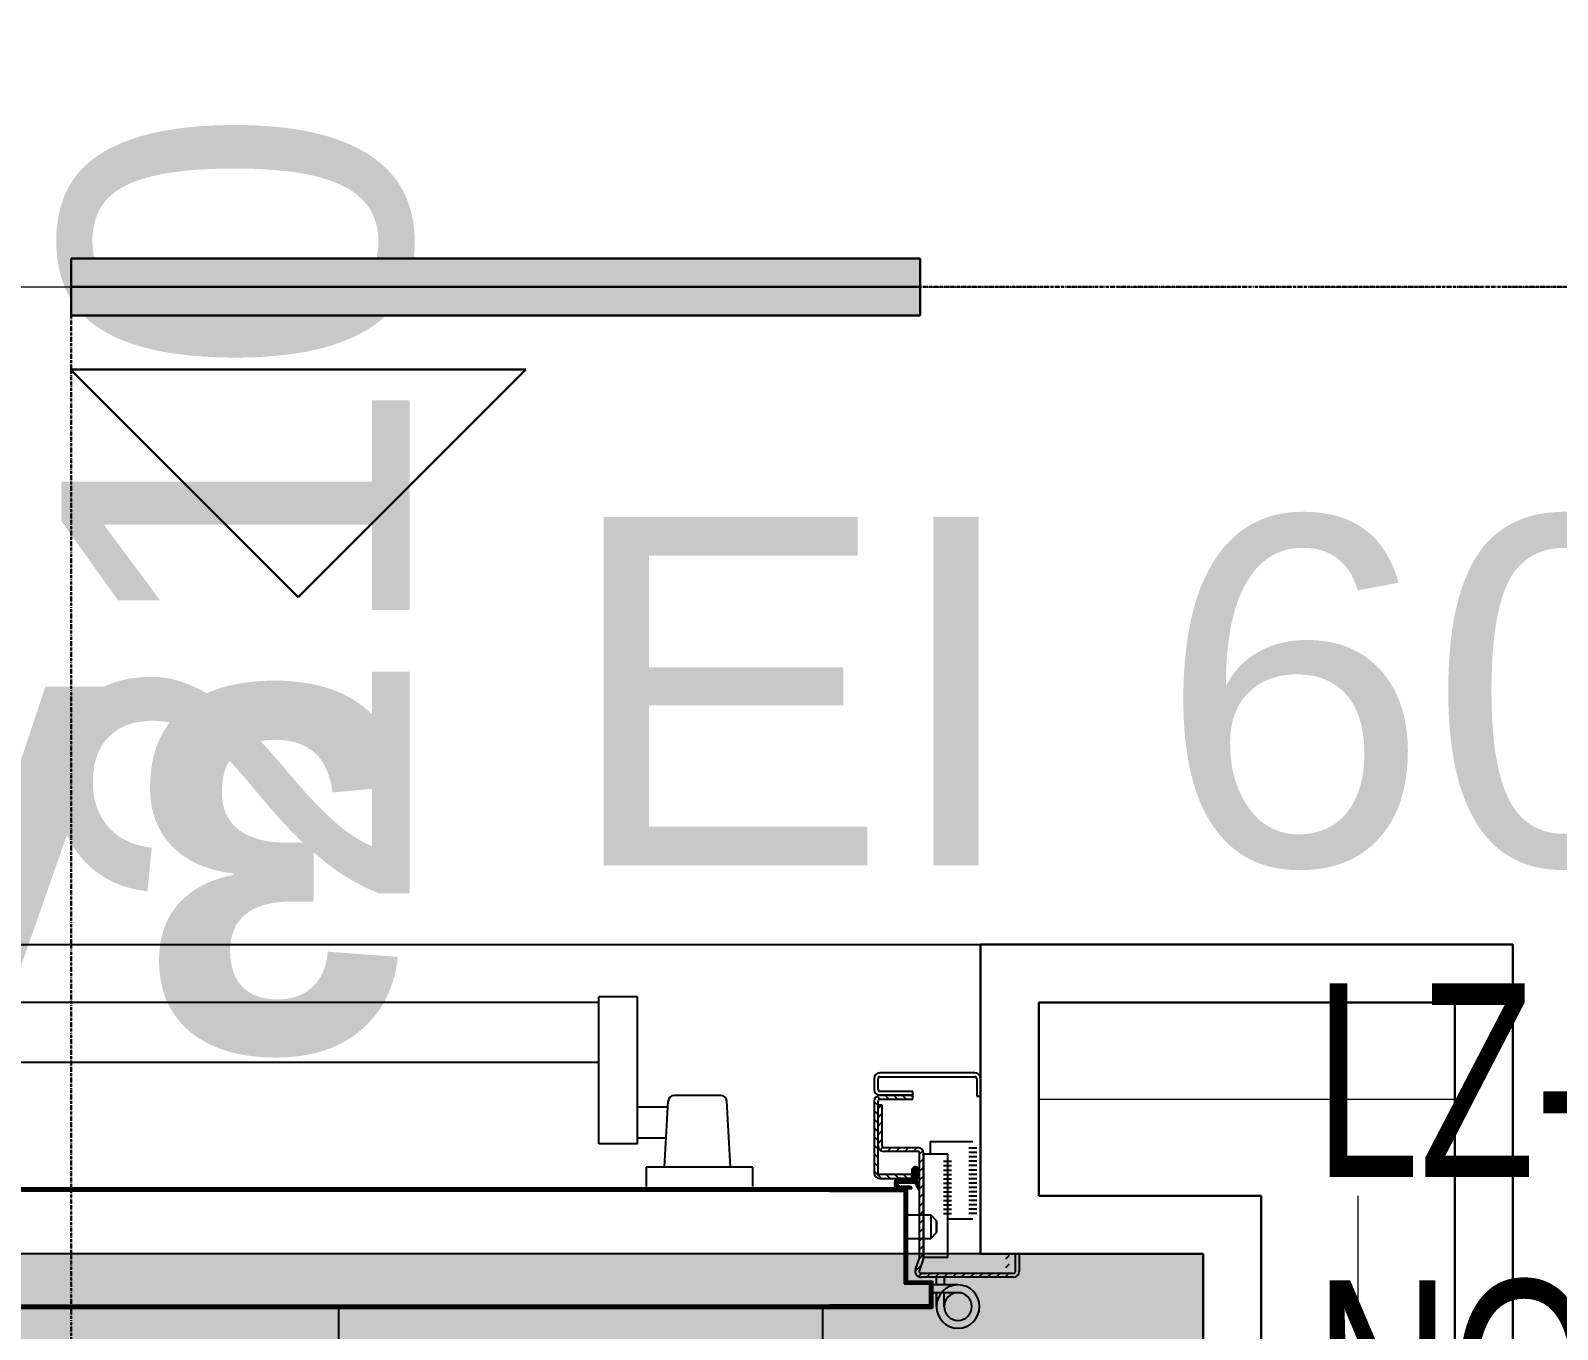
# Model space of a CAD drawing. Header units: millimetres. Extents: x 47631 to 558803, y 29659 to 315570.
# Drawn here: x 489151 to 489940, y 303411 to 304082 of the extents above; entities that cross this region are included whole.
import ezdxf
from ezdxf.enums import TextEntityAlignment as Align

# ---------------------------------------------------------------- set-up
doc = ezdxf.new("R2010")
doc.units = ezdxf.units.MM
doc.linetypes.add('GP kota 13.83_20.63_22.63_PBS_arhitektura$0$DASHDOT', pattern=[1, 0.5, -0.25, 0, -0.25])
doc.linetypes.add('GP kota 13.83_20.63_22.63_PBS_strojarstvo_rashladni_sustav$0$CENTER', pattern=[2, 1.25, -0.25, 0.25, -0.25])
doc.styles.add('GP kota 13.83_20.63_22.63_PBS_arhitektura$0$Arial', font='arial.ttf')
doc.styles.add('GP kota 13.83_20.63_22.63_PBS_arhitektura$0$KOTE', font='arial.ttf')
doc.styles.add('GP kota 13.83_20.63_22.63_PBS_arhitektura$0$PRESJEK', font='arialbd.ttf', dxfattribs={"width": 0.7, "height": 75})
doc.styles.add('GP kota 13.83_20.63_22.63_PBS_strojarstvo_rashladni_sustav$0$SIMPLEXCE', font='arial.ttf', dxfattribs={"width": 0.9, "height": 100})
doc.linetypes.add('GP kota 13.83_20.63_22.63_PBS_arhitektura$0$BATTING', pattern='A,0.00254,-2.54,[134,ltypeshp.shx,S=2.54,R=0,X=-2.54,Y=0],-5.08,[134,ltypeshp.shx,S=2.54,R=180,X=2.54,Y=0],-2.54', length=10.16254)

msp = doc.modelspace()

# ---------------------------------------------------------------- hatches: boundary and pattern name
at = {"linetype": 'Continuous', "lineweight": 5, "true_color": 0x666666, "transparency": 33554562}
h = msp.add_hatch(color=251, dxfattribs=at)
h.dxf.hatch_style = 1
h.paths.add_polyline_path([(476809.62, 305499.54), (476806.72, 304349.61), (477806.77, 304349.75), (477806.77, 303514.34), (478606.77, 303514.34), (478606.77, 302399.54), (488606.77, 302399.54), (488606.77, 301699.51), (489756.77, 301699.53), (489756.77, 303449.73), (488356.77, 303449.73), (488106.77, 303199.73), (479606.77, 303199.73), (479606.77, 305499.54)])
at = {"linetype": 'Continuous', "lineweight": 30}
for points in [[(489171.86, 303964.23), (489171.86, 303949.53), (489610.51, 303949.53), (489610.51, 303964.23)], [(489610.51, 303934.83), (489610.51, 303949.53), (489171.86, 303949.53), (489171.86, 303934.83)]]:
    msp.add_hatch(color=5, dxfattribs=at).paths.add_polyline_path(points)

# ---------------------------------------------------------------- linework, layer by layer
at = {"color": 5, "linetype": 'Continuous', "lineweight": 30}
for p, q in [((489171.86, 303934.83), (489171.86, 303964.23)), ((489610.51, 303964.23), (489171.86, 303964.23)), ((489610.51, 303934.83), (489610.51, 303964.23)), ((489610.51, 303949.53), (489171.86, 303949.53)), ((489610.51, 303934.83), (489171.86, 303934.83)), ((489289.11, 303789.15), (489171.49, 303906.77)), ((489406.73, 303906.77), (489171.49, 303906.77)), ((489289.11, 303789.15), (489406.73, 303906.77))]:
    msp.add_line(p, q, dxfattribs=at)
at = {"color": 4, "linetype": 'GP kota 13.83_20.63_22.63_PBS_strojarstvo_rashladni_sustav$0$CENTER', "lineweight": 9, "ltscale": 50}
msp.add_line((487612.67, 303949.53), (510900.87, 303949.53), dxfattribs=at)
at = {"color": 5, "linetype": 'GP kota 13.83_20.63_22.63_PBS_arhitektura$0$DASHDOT', "lineweight": 30}
for p, q in [((489171.86, 302531.8), (489171.86, 303949.53)), ((489171.86, 303949.53), (490309.16, 303949.53))]:
    msp.add_line(p, q, dxfattribs=at)
at = {"color": 1, "linetype": 'Continuous', "lineweight": -3}
for p, q in [((488356.77, 303609.73), (489916.77, 303609.73)), ((489916.77, 303609.73), (489916.77, 301699.73)), ((489756.77, 303449.73), (488356.77, 303449.73)), ((489756.77, 301699.53), (489756.77, 303449.73))]:
    msp.add_line(p, q, dxfattribs=at)
at = {"color": 30, "linetype": 'Continuous', "lineweight": 30}
for p, q in [((489641.77, 303449.73), (489641.77, 303609.73)), ((489641.77, 303609.73), (489916.77, 303609.73)), ((489641.77, 303609.73), (489641.77, 303449.73)), ((489916.77, 303609.73), (489916.77, 301699.73)), ((489671.77, 303479.73), (489671.77, 303579.73)), ((489671.77, 303579.73), (489886.77, 303579.73)), ((489671.77, 303479.73), (489671.77, 303579.73)), ((489671.77, 303579.73), (489886.77, 303579.73)), ((489886.77, 303579.73), (489886.77, 301699.73)), ((489771.77, 303479.73), (489671.77, 303479.73)), ((489786.77, 303479.73), (489671.77, 303479.73)), ((489786.77, 301699.73), (489786.77, 303479.73)), ((489756.77, 303449.73), (489641.77, 303449.73)), ((489756.77, 301699.73), (489756.77, 303449.73))]:
    msp.add_line(p, q, dxfattribs=at)
at = {"color": 22, "linetype": 'Continuous', "lineweight": -3}
for p, q in [((489444.44, 303579.62), (488789.68, 303579.62)), ((489444.44, 303506.62), (489444.44, 303582.62)), ((489464.44, 303582.62), (489444.44, 303582.62)), ((489464.44, 303506.62), (489464.44, 303582.62)), ((489444.44, 303548.62), (488789.68, 303548.62)), ((489586.76, 303540.33), (489586.76, 303534.73)), ((489588.76, 303534.73), (489588.76, 303540.33)), ((489638.77, 303543.33), (489589.76, 303543.33)), ((489589.76, 303541.33), (489638.77, 303541.33)), ((489639.77, 303540.33), (489639.77, 303531.33)), ((489641.77, 303531.33), (489641.77, 303540.33)), ((489641.77, 303540.33), (489641.77, 303449.73)), ((489507.59, 303531.62), (489483.28, 303531.62)), ((489589.9, 303529.73), (489588.29, 303531.35)), ((489589.9, 303529.73), (489588.29, 303531.35)), ((489606.76, 303533.73), (489589.76, 303533.73)), ((489606.76, 303531.73), (489589.76, 303531.73)), ((489606.76, 303531.73), (489589.76, 303531.73)), ((489589.76, 303531.73), (489606.76, 303531.73)), ((489589.76, 303529.73), (489606.76, 303529.73)), ((489589.76, 303529.73), (489606.76, 303529.73)), ((489594.39, 303529.73), (489592.39, 303531.73)), ((489594.39, 303529.73), (489592.39, 303531.73)), ((489598.88, 303529.73), (489596.88, 303531.73)), ((489598.88, 303529.73), (489596.88, 303531.73)), ((489603.37, 303529.73), (489601.37, 303531.73)), ((489603.37, 303529.73), (489601.37, 303531.73)), ((489606.76, 303530.84), (489605.86, 303531.73)), ((489606.76, 303530.84), (489605.86, 303531.73)), ((489606.76, 303531.73), (489606.76, 303533.73)), ((489606.76, 303529.73), (489606.76, 303531.73)), ((489606.76, 303529.73), (489606.76, 303531.73)), ((489639.77, 303531.33), (489641.77, 303531.33)), ((489480.11, 303525.62), (489464.44, 303525.62)), ((489478.44, 303494.62), (489480.28, 303528.78)), ((489512.44, 303494.62), (489510.59, 303528.78)), ((489586.76, 303528.73), (489586.76, 303491.73)), ((489586.76, 303528.73), (489586.76, 303491.73)), ((489588.76, 303526.39), (489586.76, 303528.39)), ((489588.76, 303526.39), (489586.76, 303528.39)), ((489588.76, 303521.9), (489586.76, 303523.9)), ((489588.76, 303521.9), (489586.76, 303523.9)), ((489588.76, 303526.73), (489588.76, 303528.73)), ((489588.76, 303526.73), (489588.76, 303528.73)), ((489588.76, 303524.84), (489590.64, 303526.73)), ((489588.76, 303505.73), (489588.76, 303526.73)), ((489588.76, 303526.73), (489590.76, 303526.73)), ((489588.76, 303505.73), (489588.76, 303526.73)), ((489588.76, 303524.84), (489590.64, 303526.73)), ((489588.76, 303505.73), (489588.76, 303526.73)), ((489588.76, 303526.73), (489590.76, 303526.73)), ((489588.76, 303505.73), (489588.76, 303526.73)), ((489588.76, 303520.35), (489590.76, 303522.35)), ((489588.76, 303520.35), (489590.76, 303522.35)), ((489590.76, 303526.73), (489590.76, 303505.73)), ((489590.76, 303526.73), (489590.76, 303505.73)), ((489588.76, 303517.41), (489586.76, 303519.41)), ((489588.76, 303517.41), (489586.76, 303519.41)), ((489588.76, 303512.92), (489586.76, 303514.92)), ((489588.76, 303512.92), (489586.76, 303514.92)), ((489588.76, 303515.86), (489590.76, 303517.86)), ((489588.76, 303515.86), (489590.76, 303517.86)), ((489588.76, 303511.37), (489590.76, 303513.37)), ((489588.76, 303511.37), (489590.76, 303513.37)), ((489464.44, 303506.62), (489444.44, 303506.62)), ((489479.25, 303509.62), (489464.44, 303509.62)), ((489588.76, 303508.43), (489586.76, 303510.43)), ((489588.76, 303508.43), (489586.76, 303510.43)), ((489588.76, 303503.94), (489586.76, 303505.94)), ((489588.76, 303503.94), (489586.76, 303505.94)), ((489588.76, 303506.88), (489590.76, 303508.88)), ((489588.76, 303506.88), (489590.76, 303508.88)), ((489588.76, 303491.73), (489588.76, 303505.73)), ((489588.76, 303491.73), (489588.76, 303505.73)), ((489615.76, 303507.87), (489637.76, 303507.87)), ((489615.76, 303507.87), (489615.76, 303501.26)), ((489588.76, 303499.45), (489586.76, 303501.45)), ((489588.76, 303499.45), (489586.76, 303501.45)), ((489589.81, 303503.45), (489591.24, 303504.87)), ((489589.81, 303503.45), (489591.24, 303504.87)), ((489591.76, 303504.73), (489609.26, 303504.73)), ((489591.76, 303504.73), (489609.26, 303504.73)), ((489609.26, 303502.73), (489591.76, 303502.73)), ((489609.26, 303502.73), (489591.76, 303502.73)), ((489593.58, 303502.73), (489595.58, 303504.73)), ((489593.58, 303502.73), (489595.58, 303504.73)), ((489598.07, 303502.73), (489600.07, 303504.73)), ((489598.07, 303502.73), (489600.07, 303504.73)), ((489602.56, 303502.73), (489604.56, 303504.73)), ((489602.56, 303502.73), (489604.56, 303504.73)), ((489607.05, 303502.73), (489609.05, 303504.73)), ((489607.05, 303502.73), (489609.05, 303504.73)), ((489610.26, 303501.44), (489611.92, 303503.11)), ((489610.26, 303501.44), (489611.92, 303503.11)), ((489610.26, 303447.9), (489610.26, 303501.73)), ((489610.26, 303447.9), (489610.26, 303501.73)), ((489610.26, 303496.95), (489612.26, 303498.95)), ((489610.26, 303496.95), (489612.26, 303498.95)), ((489612.26, 303501.73), (489612.26, 303447.9)), ((489612.26, 303501.73), (489612.26, 303447.9)), ((489624.76, 303501.26), (489612.26, 303501.26)), ((489612.26, 303447.9), (489612.26, 303501.26)), ((489622.65, 303497.64), (489626.8, 303497.64)), ((489624.76, 303447.9), (489624.76, 303501.26)), ((489639.83, 303504.41), (489635.68, 303504.41)), ((489639.83, 303502.15), (489635.68, 303502.15)), ((489639.83, 303499.9), (489635.68, 303499.9)), ((489639.83, 303497.64), (489635.68, 303497.64)), ((489523.98, 303494.62), (489468.98, 303494.61)), ((489468.98, 303494.61), (489468.99, 303484.61)), ((489523.98, 303484.61), (489523.98, 303494.62)), ((489588.76, 303494.96), (489586.76, 303496.96)), ((489588.76, 303494.96), (489586.76, 303496.96)), ((489590.49, 303488.73), (489586.76, 303492.47)), ((489590.49, 303488.73), (489586.76, 303492.47)), ((489606.26, 303490.73), (489589.76, 303490.73)), ((489606.26, 303490.73), (489589.76, 303490.73)), ((489594.98, 303488.73), (489592.98, 303490.73)), ((489594.98, 303488.73), (489592.98, 303490.73)), ((489599.47, 303488.73), (489597.47, 303490.73)), ((489599.47, 303488.73), (489597.47, 303490.73)), ((489603.96, 303488.73), (489601.96, 303490.73)), ((489603.96, 303488.73), (489601.96, 303490.73)), ((489604.22, 303486.55), (489609.02, 303491.35)), ((489604.22, 303486.55), (489609.02, 303491.35)), ((489604.44, 303486.55), (489609.13, 303491.24)), ((489604.44, 303486.55), (489609.13, 303491.24)), ((489604.66, 303486.55), (489609.25, 303491.13)), ((489604.66, 303486.55), (489609.25, 303491.13)), ((489604.89, 303486.55), (489609.37, 303491.03)), ((489604.89, 303486.55), (489609.37, 303491.03)), ((489605.11, 303486.55), (489609.48, 303490.92)), ((489605.11, 303486.55), (489609.48, 303490.92)), ((489605.34, 303486.55), (489609.6, 303490.81)), ((489605.34, 303486.55), (489609.6, 303490.81)), ((489605.56, 303486.55), (489609.72, 303490.7)), ((489605.56, 303486.55), (489609.72, 303490.7)), ((489605.79, 303486.55), (489609.84, 303490.6)), ((489605.79, 303486.55), (489609.84, 303490.6)), ((489606.01, 303486.55), (489609.95, 303490.49)), ((489606.01, 303486.55), (489609.95, 303490.49)), ((489606.26, 303493.08), (489607.88, 303494.71)), ((489606.26, 303492.85), (489608.11, 303494.71)), ((489606.26, 303492.63), (489608.33, 303494.71)), ((489606.26, 303492.4), (489608.56, 303494.71)), ((489606.26, 303493.08), (489607.88, 303494.71)), ((489606.26, 303492.85), (489608.11, 303494.71)), ((489606.26, 303492.63), (489608.33, 303494.71)), ((489606.26, 303492.4), (489608.56, 303494.71)), ((489606.26, 303493.3), (489607.65, 303494.69)), ((489606.26, 303493.3), (489607.65, 303494.69)), ((489606.26, 303492.18), (489608.76, 303494.68)), ((489606.26, 303492.18), (489608.76, 303494.68)), ((489606.26, 303491.95), (489608.93, 303494.62)), ((489606.26, 303491.95), (489608.93, 303494.62)), ((489606.26, 303491.73), (489609.07, 303494.55)), ((489606.26, 303491.73), (489609.07, 303494.55)), ((489606.26, 303491.51), (489609.2, 303494.45)), ((489606.26, 303491.51), (489609.2, 303494.45)), ((489606.26, 303491.28), (489609.33, 303494.35)), ((489606.26, 303491.28), (489609.33, 303494.35)), ((489606.26, 303491.06), (489609.45, 303494.26)), ((489606.26, 303491.06), (489609.45, 303494.26)), ((489606.26, 303490.83), (489609.58, 303494.16)), ((489606.26, 303490.83), (489609.58, 303494.16)), ((489606.26, 303490.61), (489609.71, 303494.06)), ((489606.26, 303490.61), (489609.71, 303494.06)), ((489606.26, 303490.38), (489609.83, 303493.96)), ((489606.26, 303490.38), (489609.83, 303493.96)), ((489606.26, 303490.16), (489609.96, 303493.86)), ((489606.26, 303490.16), (489609.96, 303493.86)), ((489606.26, 303489.93), (489610.08, 303493.76)), ((489606.26, 303489.93), (489610.08, 303493.76)), ((489606.26, 303493.32), (489606.26, 303488.73)), ((489606.26, 303493.32), (489606.26, 303488.73)), ((489610.26, 303489.31), (489606.26, 303493.31)), ((489610.26, 303489.31), (489606.26, 303493.31)), ((489610.26, 303489.08), (489606.26, 303493.09)), ((489610.26, 303489.08), (489606.26, 303493.09)), ((489610.26, 303488.86), (489606.26, 303492.86)), ((489610.26, 303488.86), (489606.26, 303492.86)), ((489610.26, 303488.63), (489606.26, 303492.64)), ((489610.26, 303488.63), (489606.26, 303492.64)), ((489610.05, 303488.62), (489606.26, 303492.41)), ((489610.05, 303488.62), (489606.26, 303492.41)), ((489606.26, 303489.71), (489608.76, 303492.21)), ((489606.26, 303489.71), (489608.76, 303492.21)), ((489609.07, 303489.37), (489606.26, 303492.19)), ((489609.07, 303489.37), (489606.26, 303492.19)), ((489606.26, 303489.48), (489608.76, 303491.98)), ((489606.26, 303489.48), (489608.76, 303491.98)), ((489608.89, 303489.32), (489606.26, 303491.96)), ((489608.89, 303489.32), (489606.26, 303491.96)), ((489606.26, 303489.26), (489608.76, 303491.76)), ((489606.26, 303489.26), (489608.76, 303491.76)), ((489608.79, 303489.21), (489606.26, 303491.74)), ((489608.79, 303489.21), (489606.26, 303491.74)), ((489606.26, 303489.04), (489608.81, 303491.59)), ((489606.26, 303489.04), (489608.81, 303491.59)), ((489608.76, 303489.02), (489606.26, 303491.52)), ((489608.76, 303489.02), (489606.26, 303491.52)), ((489606.26, 303488.81), (489608.9, 303491.46)), ((489606.26, 303488.81), (489608.9, 303491.46)), ((489608.76, 303488.79), (489606.26, 303491.29)), ((489608.76, 303488.79), (489606.26, 303491.29)), ((489608.8, 303488.52), (489606.26, 303491.07)), ((489608.8, 303488.52), (489606.26, 303491.07)), ((489608.88, 303488.22), (489606.26, 303490.84)), ((489608.88, 303488.22), (489606.26, 303490.84)), ((489606.26, 303488.73), (489606.26, 303490.73)), ((489606.26, 303488.73), (489606.26, 303490.73)), ((489608.95, 303487.92), (489606.26, 303490.62)), ((489608.95, 303487.92), (489606.26, 303490.62)), ((489609.02, 303487.63), (489606.26, 303490.39)), ((489609.02, 303487.63), (489606.26, 303490.39)), ((489609.09, 303487.33), (489606.26, 303490.17)), ((489609.09, 303487.33), (489606.26, 303490.17)), ((489609.17, 303487.03), (489606.26, 303489.94)), ((489609.17, 303487.03), (489606.26, 303489.94)), ((489609.24, 303486.74), (489606.26, 303489.72)), ((489609.24, 303486.74), (489606.26, 303489.72)), ((489610.26, 303489.53), (489606.27, 303493.52)), ((489610.26, 303489.53), (489606.27, 303493.52)), ((489606.28, 303493.55), (489607.3, 303494.57)), ((489606.28, 303493.55), (489607.3, 303494.57)), ((489610.26, 303489.76), (489606.32, 303493.69)), ((489610.26, 303489.76), (489606.32, 303493.69)), ((489610.26, 303489.98), (489606.4, 303493.84)), ((489610.26, 303489.98), (489606.4, 303493.84)), ((489608.77, 303491.7), (489606.49, 303493.97)), ((489608.77, 303491.7), (489606.49, 303493.97)), ((489608.76, 303491.93), (489606.61, 303494.08)), ((489608.76, 303491.93), (489606.61, 303494.08)), ((489607.23, 303494.53), (489606.68, 303494.14)), ((489607.23, 303494.53), (489606.68, 303494.14)), ((489608.76, 303492.16), (489606.73, 303494.18)), ((489608.76, 303492.16), (489606.73, 303494.18)), ((489608.77, 303492.37), (489606.87, 303494.27)), ((489608.77, 303492.37), (489606.87, 303494.27)), ((489608.85, 303492.51), (489607, 303494.36)), ((489608.85, 303492.51), (489607, 303494.36)), ((489609.01, 303492.58), (489607.13, 303494.46)), ((489609.01, 303492.58), (489607.13, 303494.46)), ((489609.34, 303492.47), (489607.26, 303494.55)), ((489609.34, 303492.47), (489607.26, 303494.55)), ((489609.83, 303492.21), (489607.41, 303494.63)), ((489609.83, 303492.21), (489607.41, 303494.63)), ((489610.26, 303492), (489607.58, 303494.68)), ((489610.26, 303492), (489607.58, 303494.68)), ((489610.26, 303492.23), (489607.78, 303494.71)), ((489610.26, 303492.23), (489607.78, 303494.71)), ((489608.53, 303494.71), (489607.8, 303494.71)), ((489608.53, 303494.71), (489607.8, 303494.71)), ((489610.26, 303492.45), (489608, 303494.71)), ((489610.26, 303492.45), (489608, 303494.71)), ((489610.26, 303492.68), (489608.23, 303494.71)), ((489610.26, 303492.68), (489608.23, 303494.71)), ((489610.26, 303492.9), (489608.45, 303494.71)), ((489610.26, 303492.9), (489608.45, 303494.71)), ((489610.26, 303493.13), (489608.69, 303494.69)), ((489610.26, 303493.13), (489608.69, 303494.69)), ((489608.76, 303491.81), (489608.76, 303492.28)), ((489608.76, 303491.81), (489608.76, 303492.28)), ((489610.26, 303490.21), (489608.92, 303491.44)), ((489610.26, 303490.21), (489608.92, 303491.44)), ((489610.26, 303493.35), (489609.04, 303494.57)), ((489610.26, 303493.35), (489609.04, 303494.57)), ((489609.06, 303489.37), (489610.07, 303490.38)), ((489609.06, 303489.37), (489610.07, 303490.38)), ((489609.12, 303492.58), (489610.19, 303493.64)), ((489609.12, 303492.58), (489610.19, 303493.64)), ((489610.06, 303493.78), (489609.14, 303494.5)), ((489610.06, 303493.78), (489609.14, 303494.5)), ((489609.2, 303492.55), (489610.26, 303491.98)), ((489609.2, 303492.55), (489610.26, 303491.98)), ((489609.23, 303489.32), (489610.19, 303490.27)), ((489609.23, 303489.32), (489610.19, 303490.27)), ((489609.28, 303492.51), (489610.25, 303493.48)), ((489609.28, 303492.51), (489610.25, 303493.48)), ((489609.35, 303489.21), (489610.26, 303490.12)), ((489609.35, 303489.21), (489610.26, 303490.12)), ((489609.42, 303492.43), (489610.26, 303493.26)), ((489609.42, 303492.43), (489610.26, 303493.26)), ((489609.47, 303489.11), (489610.26, 303489.9)), ((489609.47, 303489.11), (489610.26, 303489.9)), ((489609.57, 303492.35), (489610.26, 303493.04)), ((489609.57, 303492.35), (489610.26, 303493.04)), ((489609.59, 303489.01), (489610.26, 303489.67)), ((489609.59, 303489.01), (489610.26, 303489.67)), ((489609.71, 303492.27), (489610.26, 303492.81)), ((489609.71, 303492.27), (489610.26, 303492.81)), ((489609.86, 303492.19), (489610.26, 303492.59)), ((489609.86, 303492.19), (489610.26, 303492.59)), ((489610.18, 303493.65), (489610.01, 303493.83)), ((489610.18, 303493.65), (489610.01, 303493.83)), ((489610.01, 303492.11), (489610.26, 303492.37)), ((489610.01, 303492.11), (489610.26, 303492.37)), ((489610.15, 303492.03), (489610.26, 303492.14)), ((489610.15, 303492.03), (489610.26, 303492.14)), ((489610.26, 303490.21), (489610.23, 303490.23)), ((489610.26, 303490.21), (489610.23, 303490.23)), ((489610.26, 303492.46), (489612.26, 303494.46)), ((489610.26, 303492.46), (489612.26, 303494.46)), ((489610.26, 303491.98), (489610.26, 303493.39)), ((489610.26, 303491.98), (489610.26, 303493.39)), ((489610.26, 303488.44), (489610.26, 303490.21)), ((489610.26, 303488.44), (489610.26, 303490.21)), ((489610.26, 303487.97), (489612.26, 303489.97)), ((489610.26, 303487.97), (489612.26, 303489.97)), ((489622.65, 303495.39), (489626.8, 303495.39)), ((489622.65, 303493.13), (489626.8, 303493.13)), ((489622.65, 303490.88), (489626.8, 303490.88)), ((489639.83, 303495.39), (489635.68, 303495.39)), ((489639.83, 303493.13), (489635.68, 303493.13)), ((489639.83, 303490.88), (489635.68, 303490.88)), ((489603.28, 303483.23), (488670.25, 303483.23)), ((489602.78, 303482.73), (488670.75, 303482.73)), ((489602.28, 303482.23), (488671.25, 303482.23)), ((489603.78, 303483.73), (488674.96, 303483.73)), ((489563.75, 303483.73), (489603.78, 303483.73)), ((489563.75, 303483.73), (489603.78, 303483.73)), ((489563.75, 303483.23), (489603.28, 303483.23)), ((489563.75, 303483.23), (489603.28, 303483.23)), ((489563.75, 303482.73), (489602.78, 303482.73)), ((489563.75, 303482.73), (489602.78, 303482.73)), ((489563.75, 303482.23), (489602.28, 303482.23)), ((489563.75, 303482.23), (489602.28, 303482.23)), ((489589.76, 303488.73), (489606.26, 303488.73)), ((489589.76, 303488.73), (489606.26, 303488.73)), ((489597.26, 303486.55), (489599.42, 303488.71)), ((489597.26, 303486.32), (489599.65, 303488.71)), ((489597.26, 303486.1), (489599.87, 303488.71)), ((489597.26, 303485.87), (489600.1, 303488.71)), ((489597.26, 303485.65), (489600.32, 303488.71)), ((489597.26, 303486.55), (489599.42, 303488.71)), ((489597.26, 303486.32), (489599.65, 303488.71)), ((489597.26, 303486.1), (489599.87, 303488.71)), ((489597.26, 303485.87), (489600.1, 303488.71)), ((489597.26, 303485.65), (489600.32, 303488.71)), ((489600.3, 303483.55), (489597.26, 303486.59)), ((489600.3, 303483.55), (489597.26, 303486.59)), ((489597.26, 303486.51), (489597.26, 303485.75)), ((489597.26, 303486.51), (489597.26, 303485.75)), ((489600.08, 303483.55), (489597.26, 303486.37)), ((489600.08, 303483.55), (489597.26, 303486.37)), ((489599.85, 303483.55), (489597.26, 303486.15)), ((489599.85, 303483.55), (489597.26, 303486.15)), ((489599.63, 303483.55), (489597.26, 303485.92)), ((489599.63, 303483.55), (489597.26, 303485.92)), ((489599.41, 303483.55), (489597.26, 303485.7)), ((489599.41, 303483.55), (489597.26, 303485.7)), ((489597.27, 303486.79), (489599.18, 303488.69)), ((489597.27, 303486.79), (489599.18, 303488.69)), ((489600.53, 303483.55), (489597.27, 303486.8)), ((489600.53, 303483.55), (489597.27, 303486.8)), ((489599.16, 303483.57), (489597.27, 303485.45)), ((489599.16, 303483.57), (489597.27, 303485.45)), ((489597.28, 303485.44), (489600.55, 303488.71)), ((489597.28, 303485.44), (489600.55, 303488.71)), ((489597.31, 303485.26), (489600.77, 303488.72)), ((489597.31, 303485.26), (489600.77, 303488.72)), ((489600.75, 303483.55), (489597.31, 303486.99)), ((489600.75, 303483.55), (489597.31, 303486.99)), ((489597.33, 303487.07), (489598.9, 303488.64)), ((489597.33, 303487.07), (489598.9, 303488.64)), ((489598.88, 303483.62), (489597.33, 303485.17)), ((489598.88, 303483.62), (489597.33, 303485.17)), ((489597.36, 303485.08), (489601, 303488.72)), ((489597.36, 303485.08), (489601, 303488.72)), ((489598.86, 303485.66), (489597.36, 303487.17)), ((489598.86, 303485.66), (489597.36, 303487.17)), ((489598.76, 303485.99), (489597.41, 303487.33)), ((489598.76, 303485.99), (489597.41, 303487.33)), ((489597.42, 303484.91), (489601.22, 303488.72)), ((489597.42, 303484.91), (489601.22, 303488.72)), ((489597.45, 303487.41), (489598.55, 303488.52)), ((489597.45, 303487.41), (489598.55, 303488.52)), ((489598.53, 303483.75), (489597.46, 303484.82)), ((489598.53, 303483.75), (489597.46, 303484.82)), ((489598.84, 303486.13), (489597.48, 303487.49)), ((489598.84, 303486.13), (489597.48, 303487.49)), ((489597.49, 303484.76), (489598.81, 303486.08)), ((489597.49, 303484.76), (489598.81, 303486.08)), ((489598.95, 303486.25), (489597.56, 303487.63)), ((489598.95, 303486.25), (489597.56, 303487.63)), ((489597.57, 303484.62), (489598.79, 303485.83)), ((489597.57, 303484.62), (489598.79, 303485.83)), ((489599.07, 303486.36), (489597.65, 303487.77)), ((489599.07, 303486.36), (489597.65, 303487.77)), ((489597.66, 303484.48), (489598.85, 303485.68)), ((489597.66, 303484.48), (489598.85, 303485.68)), ((489599.21, 303486.44), (489597.75, 303487.9)), ((489599.21, 303486.44), (489597.75, 303487.9)), ((489597.75, 303484.35), (489598.93, 303485.53)), ((489597.75, 303484.35), (489598.93, 303485.53)), ((489599.37, 303486.5), (489597.85, 303488.02)), ((489599.37, 303486.5), (489597.85, 303488.02)), ((489597.86, 303484.23), (489599.02, 303485.39)), ((489597.86, 303484.23), (489599.02, 303485.39)), ((489599.55, 303486.54), (489597.97, 303488.13)), ((489599.55, 303486.54), (489597.97, 303488.13)), ((489597.97, 303484.12), (489599.12, 303485.27)), ((489597.97, 303484.12), (489599.12, 303485.27)), ((489599.77, 303486.55), (489598.09, 303488.23)), ((489599.77, 303486.55), (489598.09, 303488.23)), ((489598.09, 303484.02), (489599.23, 303485.15)), ((489598.09, 303484.02), (489599.23, 303485.15)), ((489600, 303486.55), (489598.22, 303488.33)), ((489600, 303486.55), (489598.22, 303488.33)), ((489598.22, 303483.92), (489599.34, 303485.04)), ((489598.22, 303483.92), (489599.34, 303485.04)), ((489600.22, 303486.55), (489598.35, 303488.42)), ((489600.22, 303486.55), (489598.35, 303488.42)), ((489598.36, 303483.84), (489599.46, 303484.94)), ((489598.36, 303483.84), (489599.46, 303484.94)), ((489600.45, 303486.55), (489598.5, 303488.49)), ((489600.45, 303486.55), (489598.5, 303488.49)), ((489598.51, 303483.76), (489599.6, 303484.85)), ((489598.51, 303483.76), (489599.6, 303484.85)), ((489600.67, 303486.55), (489598.66, 303488.56)), ((489600.67, 303486.55), (489598.66, 303488.56)), ((489598.67, 303483.69), (489599.74, 303484.77)), ((489598.67, 303483.69), (489599.74, 303484.77)), ((489600.9, 303486.55), (489598.82, 303488.62)), ((489600.9, 303486.55), (489598.82, 303488.62)), ((489598.84, 303483.64), (489599.9, 303484.7)), ((489598.84, 303483.64), (489599.9, 303484.7)), ((489601.12, 303486.55), (489599, 303488.66)), ((489601.12, 303486.55), (489599, 303488.66)), ((489599.01, 303483.59), (489600.06, 303484.64)), ((489599.01, 303483.59), (489600.06, 303484.64)), ((489599.12, 303486.39), (489601.45, 303488.72)), ((489599.12, 303486.39), (489601.45, 303488.72)), ((489601.34, 303486.55), (489599.2, 303488.7)), ((489601.34, 303486.55), (489599.2, 303488.7)), ((489599.21, 303483.56), (489600.24, 303484.59)), ((489599.21, 303483.56), (489600.24, 303484.59)), ((489601.57, 303486.55), (489599.41, 303488.71)), ((489601.57, 303486.55), (489599.41, 303488.71)), ((489599.42, 303483.55), (489600.43, 303484.56)), ((489599.42, 303483.55), (489600.43, 303484.56)), ((489606.26, 303488.73), (489599.45, 303488.71)), ((489606.26, 303488.73), (489599.45, 303488.71)), ((489599.46, 303483.55), (489606.26, 303483.55)), ((489599.46, 303483.55), (489606.26, 303483.55)), ((489599.49, 303486.53), (489601.67, 303488.72)), ((489599.49, 303486.53), (489601.67, 303488.72)), ((489601.79, 303486.55), (489599.63, 303488.71)), ((489601.79, 303486.55), (489599.63, 303488.71)), ((489599.64, 303483.55), (489600.64, 303484.55)), ((489599.64, 303483.55), (489600.64, 303484.55)), ((489599.66, 303486.55), (489607.86, 303486.55)), ((489599.66, 303486.55), (489607.86, 303486.55)), ((489599.73, 303486.55), (489601.9, 303488.72)), ((489599.73, 303486.55), (489601.9, 303488.72)), ((489600.98, 303483.55), (489599.77, 303484.75)), ((489600.98, 303483.55), (489599.77, 303484.75)), ((489602.02, 303486.55), (489599.85, 303488.71)), ((489602.02, 303486.55), (489599.85, 303488.71)), ((489599.87, 303483.55), (489600.87, 303484.55)), ((489599.87, 303483.55), (489600.87, 303484.55)), ((489599.95, 303486.55), (489602.12, 303488.72)), ((489599.95, 303486.55), (489602.12, 303488.72)), ((489602.24, 303486.55), (489600.08, 303488.71)), ((489602.24, 303486.55), (489600.08, 303488.71)), ((489600.09, 303483.55), (489601.09, 303484.55)), ((489600.09, 303483.55), (489601.09, 303484.55)), ((489601.2, 303483.55), (489600.13, 303484.62)), ((489601.2, 303483.55), (489600.13, 303484.62)), ((489600.17, 303486.55), (489602.35, 303488.72)), ((489600.17, 303486.55), (489602.35, 303488.72)), ((489602.47, 303486.55), (489600.3, 303488.71)), ((489602.47, 303486.55), (489600.3, 303488.71)), ((489600.32, 303483.55), (489601.32, 303484.55)), ((489600.32, 303483.55), (489601.32, 303484.55)), ((489600.4, 303486.55), (489602.57, 303488.72)), ((489600.4, 303486.55), (489602.57, 303488.72)), ((489601.43, 303483.55), (489600.41, 303484.56)), ((489601.43, 303483.55), (489600.41, 303484.56)), ((489602.69, 303486.55), (489600.52, 303488.71)), ((489602.69, 303486.55), (489600.52, 303488.71)), ((489600.54, 303483.55), (489601.54, 303484.55)), ((489600.54, 303483.55), (489601.54, 303484.55)), ((489600.62, 303486.55), (489602.8, 303488.72)), ((489600.62, 303486.55), (489602.8, 303488.72)), ((489601.65, 303483.55), (489600.65, 303484.55)), ((489601.65, 303483.55), (489600.65, 303484.55)), ((489605.46, 303484.55), (489600.66, 303484.55)), ((489605.46, 303484.55), (489600.66, 303484.55)), ((489602.92, 303486.55), (489600.75, 303488.72)), ((489602.92, 303486.55), (489600.75, 303488.72)), ((489600.77, 303483.55), (489601.77, 303484.55)), ((489600.77, 303483.55), (489601.77, 303484.55)), ((489600.85, 303486.55), (489603.02, 303488.72)), ((489600.85, 303486.55), (489603.02, 303488.72)), ((489601.88, 303483.55), (489600.88, 303484.55)), ((489601.88, 303483.55), (489600.88, 303484.55)), ((489603.14, 303486.55), (489600.97, 303488.72)), ((489603.14, 303486.55), (489600.97, 303488.72)), ((489600.99, 303483.55), (489601.99, 303484.55)), ((489600.99, 303483.55), (489601.99, 303484.55)), ((489601.07, 303486.55), (489603.25, 303488.72)), ((489601.07, 303486.55), (489603.25, 303488.72)), ((489602.1, 303483.55), (489601.1, 303484.55)), ((489602.1, 303483.55), (489601.1, 303484.55)), ((489603.37, 303486.55), (489601.2, 303488.72)), ((489603.37, 303486.55), (489601.2, 303488.72)), ((489601.22, 303483.55), (489602.22, 303484.55)), ((489601.22, 303483.55), (489602.22, 303484.55)), ((489601.3, 303486.55), (489603.47, 303488.72)), ((489601.3, 303486.55), (489603.47, 303488.72)), ((489602.32, 303483.55), (489601.32, 303484.55)), ((489602.32, 303483.55), (489601.32, 303484.55)), ((489603.59, 303486.55), (489601.42, 303488.72)), ((489603.59, 303486.55), (489601.42, 303488.72)), ((489601.44, 303483.55), (489602.44, 303484.55)), ((489601.44, 303483.55), (489602.44, 303484.55)), ((489601.52, 303486.55), (489603.7, 303488.72)), ((489601.52, 303486.55), (489603.7, 303488.72)), ((489602.55, 303483.55), (489601.55, 303484.55)), ((489602.55, 303483.55), (489601.55, 303484.55)), ((489603.81, 303486.55), (489601.64, 303488.72)), ((489603.81, 303486.55), (489601.64, 303488.72)), ((489601.66, 303483.55), (489602.66, 303484.55)), ((489601.66, 303483.55), (489602.66, 303484.55)), ((489601.75, 303486.55), (489603.92, 303488.72)), ((489601.75, 303486.55), (489603.92, 303488.72)), ((489602.77, 303483.55), (489601.77, 303484.55)), ((489602.77, 303483.55), (489601.77, 303484.55)), ((489604.04, 303486.55), (489601.87, 303488.72)), ((489604.04, 303486.55), (489601.87, 303488.72)), ((489601.89, 303483.55), (489602.89, 303484.55)), ((489601.89, 303483.55), (489602.89, 303484.55)), ((489601.97, 303486.55), (489604.15, 303488.72)), ((489601.97, 303486.55), (489604.15, 303488.72)), ((489603, 303483.55), (489602, 303484.55)), ((489603, 303483.55), (489602, 303484.55)), ((489604.26, 303486.55), (489602.09, 303488.72)), ((489604.26, 303486.55), (489602.09, 303488.72)), ((489602.11, 303483.55), (489603.11, 303484.55)), ((489602.11, 303483.55), (489603.11, 303484.55)), ((489602.19, 303486.55), (489604.37, 303488.72)), ((489602.19, 303486.55), (489604.37, 303488.72)), ((489603.22, 303483.55), (489602.22, 303484.55)), ((489603.22, 303483.55), (489602.22, 303484.55)), ((489602.28, 303482.23), (489602.28, 303434.23)), ((489602.28, 303482.23), (489602.28, 303434.23)), ((489604.49, 303486.55), (489602.32, 303488.72)), ((489604.49, 303486.55), (489602.32, 303488.72)), ((489602.34, 303483.55), (489603.34, 303484.55)), ((489602.34, 303483.55), (489603.34, 303484.55)), ((489602.42, 303486.55), (489604.6, 303488.72)), ((489602.42, 303486.55), (489604.6, 303488.72)), ((489603.45, 303483.55), (489602.45, 303484.55)), ((489603.45, 303483.55), (489602.45, 303484.55)), ((489604.71, 303486.55), (489602.54, 303488.72)), ((489604.71, 303486.55), (489602.54, 303488.72)), ((489602.56, 303483.55), (489603.56, 303484.55)), ((489602.56, 303483.55), (489603.56, 303484.55)), ((489602.64, 303486.55), (489604.82, 303488.73)), ((489602.64, 303486.55), (489604.82, 303488.73)), ((489603.67, 303483.55), (489602.67, 303484.55)), ((489603.67, 303483.55), (489602.67, 303484.55)), ((489604.94, 303486.55), (489602.76, 303488.72)), ((489604.94, 303486.55), (489602.76, 303488.72)), ((489602.78, 303482.73), (489602.78, 303434.73)), ((489602.78, 303482.73), (489602.78, 303434.73)), ((489602.79, 303483.55), (489603.79, 303484.55)), ((489602.79, 303483.55), (489603.79, 303484.55)), ((489602.87, 303486.55), (489605.05, 303488.73)), ((489602.87, 303486.55), (489605.05, 303488.73)), ((489603.9, 303483.55), (489602.9, 303484.55)), ((489603.9, 303483.55), (489602.9, 303484.55)), ((489605.16, 303486.55), (489602.99, 303488.72)), ((489605.16, 303486.55), (489602.99, 303488.72)), ((489603.01, 303483.55), (489604.01, 303484.55)), ((489603.01, 303483.55), (489604.01, 303484.55)), ((489603.09, 303486.55), (489605.27, 303488.73)), ((489603.09, 303486.55), (489605.27, 303488.73)), ((489604.12, 303483.55), (489603.12, 303484.55)), ((489604.12, 303483.55), (489603.12, 303484.55)), ((489605.39, 303486.55), (489603.21, 303488.72)), ((489605.39, 303486.55), (489603.21, 303488.72)), ((489603.24, 303483.55), (489604.24, 303484.55)), ((489603.24, 303483.55), (489604.24, 303484.55)), ((489603.28, 303483.23), (489603.28, 303435.23)), ((489603.28, 303483.23), (489603.28, 303435.23)), ((489603.32, 303486.55), (489605.5, 303488.73)), ((489603.32, 303486.55), (489605.5, 303488.73)), ((489604.34, 303483.55), (489603.34, 303484.55)), ((489604.34, 303483.55), (489603.34, 303484.55)), ((489605.61, 303486.55), (489603.44, 303488.72)), ((489605.61, 303486.55), (489603.44, 303488.72)), ((489603.46, 303483.55), (489604.46, 303484.55)), ((489603.46, 303483.55), (489604.46, 303484.55)), ((489603.54, 303486.55), (489605.72, 303488.73)), ((489603.54, 303486.55), (489605.72, 303488.73)), ((489604.57, 303483.55), (489603.57, 303484.55)), ((489604.57, 303483.55), (489603.57, 303484.55)), ((489605.83, 303486.55), (489603.66, 303488.72)), ((489605.83, 303486.55), (489603.66, 303488.72)), ((489603.68, 303483.55), (489604.68, 303484.55)), ((489603.68, 303483.55), (489604.68, 303484.55)), ((489603.77, 303486.55), (489605.95, 303488.73)), ((489603.77, 303486.55), (489605.95, 303488.73)), ((489603.78, 303483.73), (489603.78, 303435.73)), ((489603.78, 303483.73), (489603.78, 303435.73)), ((489604.79, 303483.55), (489603.79, 303484.55)), ((489604.79, 303483.55), (489603.79, 303484.55)), ((489606.06, 303486.55), (489603.88, 303488.72)), ((489606.06, 303486.55), (489603.88, 303488.72)), ((489603.91, 303483.55), (489604.91, 303484.55)), ((489603.91, 303483.55), (489604.91, 303484.55)), ((489603.99, 303486.55), (489606.17, 303488.73)), ((489603.99, 303486.55), (489606.17, 303488.73)), ((489605.02, 303483.55), (489604.02, 303484.55)), ((489605.02, 303483.55), (489604.02, 303484.55)), ((489606.28, 303486.55), (489604.11, 303488.72)), ((489606.28, 303486.55), (489604.11, 303488.72)), ((489604.13, 303483.55), (489605.13, 303484.55)), ((489604.13, 303483.55), (489605.13, 303484.55)), ((489605.24, 303483.55), (489604.24, 303484.55)), ((489605.24, 303483.55), (489604.24, 303484.55)), ((489606.51, 303486.55), (489604.33, 303488.72)), ((489606.51, 303486.55), (489604.33, 303488.72)), ((489604.36, 303483.55), (489605.36, 303484.55)), ((489604.36, 303483.55), (489605.36, 303484.55)), ((489605.47, 303483.55), (489604.47, 303484.55)), ((489605.47, 303483.55), (489604.47, 303484.55)), ((489606.73, 303486.55), (489604.56, 303488.72)), ((489606.73, 303486.55), (489604.56, 303488.72)), ((489604.58, 303483.55), (489605.52, 303484.48)), ((489604.58, 303483.55), (489605.52, 303484.48)), ((489605.69, 303483.55), (489604.69, 303484.55)), ((489605.69, 303483.55), (489604.69, 303484.55)), ((489606.96, 303486.55), (489604.78, 303488.73)), ((489606.96, 303486.55), (489604.78, 303488.73)), ((489604.81, 303483.55), (489605.63, 303484.37)), ((489604.81, 303483.55), (489605.63, 303484.37)), ((489605.92, 303483.55), (489604.92, 303484.55)), ((489605.92, 303483.55), (489604.92, 303484.55)), ((489607.18, 303486.55), (489605, 303488.73)), ((489607.18, 303486.55), (489605, 303488.73)), ((489605.03, 303483.55), (489605.74, 303484.26)), ((489605.03, 303483.55), (489605.74, 303484.26)), ((489606.14, 303483.55), (489605.14, 303484.55)), ((489606.14, 303483.55), (489605.14, 303484.55)), ((489607.41, 303486.55), (489605.23, 303488.73)), ((489607.41, 303486.55), (489605.23, 303488.73)), ((489605.26, 303483.55), (489605.86, 303484.15)), ((489605.26, 303483.55), (489605.86, 303484.15)), ((489606.26, 303483.66), (489605.37, 303484.55)), ((489606.26, 303483.66), (489605.37, 303484.55)), ((489607.63, 303486.55), (489605.45, 303488.73)), ((489607.63, 303486.55), (489605.45, 303488.73)), ((489606.26, 303483.75), (489605.46, 303484.55)), ((489606.26, 303483.75), (489605.46, 303484.55)), ((489605.48, 303483.55), (489605.97, 303484.03)), ((489605.48, 303483.55), (489605.97, 303484.03)), ((489609.74, 303484.66), (489605.67, 303488.73)), ((489609.74, 303484.66), (489605.67, 303488.73)), ((489605.71, 303483.55), (489606.08, 303483.92)), ((489605.71, 303483.55), (489606.08, 303483.92)), ((489609.67, 303484.96), (489605.9, 303488.73)), ((489609.67, 303484.96), (489605.9, 303488.73)), ((489605.93, 303483.55), (489606.19, 303483.81)), ((489605.93, 303483.55), (489606.19, 303483.81)), ((489609.6, 303485.25), (489606.12, 303488.73)), ((489609.6, 303485.25), (489606.12, 303488.73)), ((489606.15, 303483.55), (489606.26, 303483.65)), ((489606.15, 303483.55), (489606.26, 303483.65)), ((489606.24, 303486.55), (489608.76, 303489.07)), ((489606.24, 303486.55), (489608.76, 303489.07)), ((489609.31, 303486.44), (489606.26, 303489.49)), ((489609.31, 303486.44), (489606.26, 303489.49)), ((489609.38, 303486.14), (489606.26, 303489.27)), ((489609.38, 303486.14), (489606.26, 303489.27)), ((489609.45, 303485.85), (489606.26, 303489.05)), ((489609.45, 303485.85), (489606.26, 303489.05)), ((489609.53, 303485.55), (489606.26, 303488.82)), ((489609.53, 303485.55), (489606.26, 303488.82)), ((489606.26, 303483.55), (489606.26, 303483.75)), ((489606.26, 303483.55), (489606.26, 303483.75)), ((489606.46, 303486.55), (489608.76, 303488.84)), ((489606.46, 303486.55), (489608.76, 303488.84)), ((489606.68, 303486.55), (489608.78, 303488.64)), ((489606.68, 303486.55), (489608.78, 303488.64)), ((489606.91, 303486.55), (489608.82, 303488.46)), ((489606.91, 303486.55), (489608.82, 303488.46)), ((489607.13, 303486.55), (489608.86, 303488.28)), ((489607.13, 303486.55), (489608.86, 303488.28)), ((489607.36, 303486.55), (489608.91, 303488.1)), ((489607.36, 303486.55), (489608.91, 303488.1)), ((489607.58, 303486.55), (489608.95, 303487.92)), ((489607.58, 303486.55), (489608.95, 303487.92)), ((489607.81, 303486.55), (489609, 303487.73)), ((489607.81, 303486.55), (489609, 303487.73)), ((489607.86, 303486.55), (489609.62, 303482.83)), ((489607.86, 303486.55), (489609.62, 303482.83)), ((489607.91, 303486.43), (489609.04, 303487.55)), ((489607.91, 303486.43), (489609.04, 303487.55)), ((489607.98, 303486.28), (489609.08, 303487.37)), ((489607.98, 303486.28), (489609.08, 303487.37)), ((489608.06, 303486.12), (489609.13, 303487.19)), ((489608.06, 303486.12), (489609.13, 303487.19)), ((489609.82, 303484.36), (489608.06, 303486.12)), ((489609.82, 303484.36), (489608.06, 303486.12)), ((489608.13, 303485.97), (489609.17, 303487.01)), ((489608.13, 303485.97), (489609.17, 303487.01)), ((489608.2, 303485.82), (489609.21, 303486.83)), ((489608.2, 303485.82), (489609.21, 303486.83)), ((489609.89, 303484.07), (489608.26, 303485.69)), ((489609.89, 303484.07), (489608.26, 303485.69)), ((489608.27, 303485.67), (489609.26, 303486.65)), ((489608.27, 303485.67), (489609.26, 303486.65)), ((489608.35, 303485.51), (489609.3, 303486.47)), ((489608.35, 303485.51), (489609.3, 303486.47)), ((489608.42, 303485.36), (489609.35, 303486.29)), ((489608.42, 303485.36), (489609.35, 303486.29)), ((489609.96, 303483.77), (489608.46, 303485.27)), ((489609.96, 303483.77), (489608.46, 303485.27)), ((489608.49, 303485.21), (489609.39, 303486.11)), ((489608.49, 303485.21), (489609.39, 303486.11)), ((489608.56, 303485.06), (489609.43, 303485.93)), ((489608.56, 303485.06), (489609.43, 303485.93)), ((489608.64, 303484.91), (489609.48, 303485.75)), ((489608.64, 303484.91), (489609.48, 303485.75)), ((489610.03, 303483.47), (489608.67, 303484.84)), ((489610.03, 303483.47), (489608.67, 303484.84)), ((489608.71, 303484.75), (489609.52, 303485.57)), ((489608.71, 303484.75), (489609.52, 303485.57)), ((489608.76, 303488.72), (489608.76, 303489.07)), ((489608.76, 303488.72), (489608.76, 303489.07)), ((489610.26, 303482.55), (489608.76, 303488.72)), ((489610.26, 303482.55), (489608.76, 303488.72)), ((489608.78, 303484.6), (489609.57, 303485.39)), ((489608.78, 303484.6), (489609.57, 303485.39)), ((489608.85, 303484.45), (489609.61, 303485.21)), ((489608.85, 303484.45), (489609.61, 303485.21)), ((489610.1, 303483.18), (489608.87, 303484.41)), ((489610.1, 303483.18), (489608.87, 303484.41)), ((489608.92, 303484.3), (489609.65, 303485.03)), ((489608.92, 303484.3), (489609.65, 303485.03)), ((489609, 303484.14), (489609.7, 303484.85)), ((489609, 303484.14), (489609.7, 303484.85)), ((489609.07, 303483.99), (489609.74, 303484.67)), ((489609.07, 303483.99), (489609.74, 303484.67)), ((489610.18, 303482.88), (489609.07, 303483.98)), ((489610.18, 303482.88), (489609.07, 303483.98)), ((489609.14, 303483.84), (489609.79, 303484.48)), ((489609.14, 303483.84), (489609.79, 303484.48)), ((489609.21, 303483.69), (489609.83, 303484.3)), ((489609.21, 303483.69), (489609.83, 303484.3)), ((489609.25, 303489.3), (489610.26, 303488.44)), ((489609.25, 303489.3), (489610.26, 303488.44)), ((489610.25, 303482.58), (489609.28, 303483.55)), ((489610.25, 303482.58), (489609.28, 303483.55)), ((489609.29, 303483.54), (489609.87, 303484.12)), ((489609.29, 303483.54), (489609.87, 303484.12)), ((489609.36, 303483.38), (489609.92, 303483.94)), ((489609.36, 303483.38), (489609.92, 303483.94)), ((489609.43, 303483.23), (489609.96, 303483.76)), ((489609.43, 303483.23), (489609.96, 303483.76)), ((489610.06, 303482.55), (489609.48, 303483.13)), ((489610.06, 303482.55), (489609.48, 303483.13)), ((489609.5, 303483.08), (489610.01, 303483.58)), ((489609.5, 303483.08), (489610.01, 303483.58)), ((489609.57, 303482.93), (489610.05, 303483.4)), ((489609.57, 303482.93), (489610.05, 303483.4)), ((489609.65, 303482.78), (489610.09, 303483.22)), ((489609.65, 303482.78), (489610.09, 303483.22)), ((489609.71, 303488.9), (489610.26, 303489.45)), ((489609.71, 303488.9), (489610.26, 303489.45)), ((489609.76, 303482.66), (489610.14, 303483.04)), ((489609.76, 303482.66), (489610.14, 303483.04)), ((489609.84, 303488.8), (489610.26, 303489.22)), ((489609.84, 303488.8), (489610.26, 303489.22)), ((489609.9, 303482.58), (489610.18, 303482.86)), ((489609.9, 303482.58), (489610.18, 303482.86)), ((489609.96, 303488.7), (489610.26, 303489)), ((489609.96, 303488.7), (489610.26, 303489)), ((489610.07, 303482.55), (489610.26, 303482.55)), ((489610.07, 303482.55), (489610.26, 303482.55)), ((489610.08, 303488.59), (489610.26, 303488.77)), ((489610.08, 303488.59), (489610.26, 303488.77)), ((489610.09, 303482.55), (489610.23, 303482.68)), ((489610.09, 303482.55), (489610.23, 303482.68)), ((489610.2, 303488.49), (489610.26, 303488.55)), ((489610.2, 303488.49), (489610.26, 303488.55)), ((489610.26, 303483.48), (489612.26, 303485.48)), ((489610.26, 303483.48), (489612.26, 303485.48)), ((489622.65, 303488.62), (489626.8, 303488.62)), ((489622.65, 303486.37), (489626.8, 303486.37)), ((489622.65, 303484.11), (489626.8, 303484.11)), ((489622.65, 303481.86), (489626.8, 303481.86)), ((489639.83, 303488.62), (489635.68, 303488.62)), ((489639.83, 303486.37), (489635.68, 303486.37)), ((489639.83, 303484.11), (489635.68, 303484.11)), ((489639.83, 303481.86), (489635.68, 303481.86)), ((489610.26, 303478.99), (489612.26, 303480.99)), ((489610.26, 303478.99), (489612.26, 303480.99)), ((489610.26, 303474.5), (489612.26, 303476.5)), ((489610.26, 303474.5), (489612.26, 303476.5)), ((489622.65, 303479.6), (489626.8, 303479.6)), ((489622.65, 303477.35), (489626.8, 303477.35)), ((489622.65, 303475.09), (489626.8, 303475.09)), ((489639.83, 303479.6), (489635.68, 303479.6)), ((489639.83, 303477.35), (489635.68, 303477.35)), ((489639.83, 303475.09), (489635.68, 303475.09)), ((489603.78, 303469.94), (489615.96, 303469.93)), ((489610.26, 303470.01), (489612.26, 303472.01)), ((489610.26, 303470.01), (489612.26, 303472.01)), ((489610.26, 303465.52), (489612.26, 303467.52)), ((489610.26, 303465.52), (489612.26, 303467.52)), ((489619, 303466.88), (489615.96, 303469.93)), ((489615.96, 303469.93), (489615.96, 303457.75)), ((489619, 303466.88), (489619, 303460.79)), ((489619, 303460.79), (489619, 303466.88)), ((489622.65, 303472.84), (489626.8, 303472.84)), ((489622.65, 303470.58), (489626.8, 303470.58)), ((489637.76, 303467.65), (489624.76, 303467.65)), ((489639.83, 303472.84), (489635.68, 303472.84)), ((489639.83, 303470.58), (489635.68, 303470.58)), ((489610.26, 303461.03), (489612.26, 303463.03)), ((489610.26, 303461.03), (489612.26, 303463.03)), ((489610.26, 303456.54), (489612.26, 303458.54)), ((489610.26, 303456.54), (489612.26, 303458.54)), ((489615.96, 303457.75), (489619, 303460.79)), ((489603.78, 303457.73), (489615.96, 303457.75)), ((489610.26, 303452.05), (489612.26, 303454.05)), ((489610.26, 303452.05), (489612.26, 303454.05)), ((489607.98, 303440.8), (489611, 303443.82)), ((489607.98, 303440.8), (489611, 303443.82)), ((489608.15, 303441.72), (489610.2, 303447.57)), ((489608.15, 303441.72), (489610.2, 303447.57)), ((489612.09, 303446.91), (489610.04, 303441.06)), ((489612.09, 303446.91), (489610.04, 303441.06)), ((489610.16, 303447.47), (489612.26, 303449.56)), ((489610.16, 303447.47), (489612.26, 303449.56)), ((489624.76, 303447.9), (489612.26, 303447.9)), ((489654.76, 303447.16), (489656.76, 303449.16)), ((489654.76, 303447.16), (489656.76, 303449.16)), ((489654.76, 303442.67), (489656.76, 303444.67)), ((489654.76, 303442.67), (489656.76, 303444.67)), ((489659.76, 303440.73), (489659.76, 303449.73)), ((489659.76, 303449.73), (489661.76, 303449.73)), ((489659.76, 303440.73), (489659.76, 303449.73)), ((489659.76, 303449.73), (489661.76, 303449.73)), ((489661.76, 303449.73), (489661.76, 303440.73)), ((489661.76, 303449.73), (489661.76, 303440.73)), ((489602.78, 303434.73), (489615.91, 303434.73)), ((489602.78, 303434.73), (489615.91, 303434.73)), ((489603.28, 303435.23), (489616.41, 303435.23)), ((489603.28, 303435.23), (489616.41, 303435.23)), ((489603.78, 303435.73), (489616.91, 303435.73)), ((489603.78, 303435.73), (489616.91, 303435.73)), ((489609.7, 303438.02), (489611.41, 303439.73)), ((489609.7, 303438.02), (489611.41, 303439.73)), ((489610.98, 303439.73), (489658.76, 303439.73)), ((489610.98, 303439.73), (489658.76, 303439.73)), ((489658.76, 303437.73), (489610.98, 303437.73)), ((489658.76, 303437.73), (489610.98, 303437.73)), ((489613.9, 303437.73), (489615.9, 303439.73)), ((489613.9, 303437.73), (489615.9, 303439.73)), ((489615.91, 303434.73), (489615.91, 303422.73)), ((489615.91, 303434.73), (489615.91, 303422.73)), ((489616.41, 303435.23), (489616.41, 303422.23)), ((489616.41, 303435.23), (489616.41, 303422.23)), ((489616.91, 303435.73), (489616.91, 303421.73)), ((489616.91, 303435.73), (489616.91, 303421.73)), ((489618.39, 303437.73), (489620.39, 303439.73)), ((489618.39, 303437.73), (489620.39, 303439.73)), ((489618.91, 303433.73), (489618.91, 303437.73)), ((489622.88, 303437.73), (489624.88, 303439.73)), ((489622.88, 303437.73), (489624.88, 303439.73)), ((489622.96, 303437.73), (489622.96, 303433.73)), ((489627.37, 303437.73), (489629.37, 303439.73)), ((489627.37, 303437.73), (489629.37, 303439.73)), ((489631.86, 303437.73), (489633.86, 303439.73)), ((489631.86, 303437.73), (489633.86, 303439.73)), ((489636.35, 303437.73), (489638.35, 303439.73)), ((489636.35, 303437.73), (489638.35, 303439.73)), ((489640.84, 303437.73), (489642.84, 303439.73)), ((489640.84, 303437.73), (489642.84, 303439.73)), ((489645.33, 303437.73), (489647.33, 303439.73)), ((489645.33, 303437.73), (489647.33, 303439.73)), ((489649.82, 303437.73), (489651.82, 303439.73)), ((489649.82, 303437.73), (489651.82, 303439.73)), ((489654.37, 303437.79), (489656.69, 303440.11)), ((489654.37, 303437.79), (489656.69, 303440.11)), ((489602.28, 303434.23), (489615.41, 303434.23)), ((489602.28, 303434.23), (489615.41, 303434.23)), ((489615.41, 303434.23), (489615.41, 303423.23)), ((489615.41, 303434.23), (489615.41, 303423.23)), ((489630.07, 303433.73), (489616.91, 303433.73)), ((489630.07, 303429.73), (489616.91, 303429.73)), ((489618.91, 303422.57), (489618.91, 303429.67)), ((489622.91, 303422.57), (489622.91, 303429.67)), ((488656.63, 303421.73), (489616.91, 303421.73)), ((488657.13, 303422.23), (489616.41, 303422.23)), ((488657.63, 303422.73), (489615.91, 303422.73)), ((488658.13, 303423.23), (489615.41, 303423.23)), ((489310.07, 303374.73), (489310.07, 303421.73)), ((489560.07, 303421.73), (489560.07, 303374.73)), ((489615.41, 303423.23), (489563.75, 303423.23)), ((489615.41, 303423.23), (489563.75, 303423.23)), ((489615.91, 303422.73), (489563.75, 303422.73)), ((489615.91, 303422.73), (489563.75, 303422.73)), ((489616.41, 303422.23), (489563.75, 303422.23)), ((489616.41, 303422.23), (489563.75, 303422.23)), ((489616.91, 303421.73), (489563.75, 303421.73)), ((489616.91, 303421.73), (489563.75, 303421.73))]:
    msp.add_line(p, q, dxfattribs=at)
at = {"color": 8, "linetype": 'GP kota 13.83_20.63_22.63_PBS_arhitektura$0$BATTING', "lineweight": 5, "ltscale": 0.2}
for p, q in [((489671.77, 303529.73), (489886.77, 303529.73)), ((489836.77, 303479.73), (489836.77, 301699.53))]:
    msp.add_line(p, q, dxfattribs=at)
at = {"color": 22, "linetype": 'Continuous', "lineweight": -3}
for centre, radius, start, end in [((489589.76, 303540.33), 3, 90, 180), ((489589.76, 303540.33), 1, 90, 180), ((489638.77, 303540.33), 3, 0, 90), ((489638.77, 303540.33), 1, 0, 90), ((489483.28, 303528.62), 3, 90, 176.90594), ((489507.59, 303528.62), 3, 3.09406, 90), ((489589.76, 303534.73), 3, 180, 270), ((489589.76, 303528.73), 3, 90, 180), ((489589.76, 303528.73), 3, 90, 180), ((489589.76, 303534.73), 1, 180, 270), ((489589.76, 303528.73), 1, 90, 180), ((489589.76, 303528.73), 1, 90, 180), ((489591.76, 303505.73), 3, 180, 270), ((489591.76, 303505.73), 3, 180, 270), ((489591.76, 303505.73), 1, 180, 270), ((489591.76, 303505.73), 1, 180, 270), ((489609.26, 303501.73), 3, 360, 90), ((489609.26, 303501.73), 3, 360, 90), ((489609.26, 303501.73), 1, 0, 90), ((489609.26, 303501.73), 1, 0, 90), ((489589.76, 303491.73), 3, 180, 270), ((489589.76, 303491.73), 3, 180, 270), ((489589.76, 303491.73), 1, 180, 270), ((489589.76, 303491.73), 1, 180, 270), ((489607.26, 303493.32), 1, 125.02703, 180), ((489607.26, 303493.32), 1, 125.02703, 180), ((489607.8, 303493.71), 1, 90, 125.02703), ((489607.8, 303493.71), 1, 90, 125.02703), ((489608.53, 303493.71), 1, 52.1546, 90), ((489608.53, 303493.71), 1, 52.1546, 90), ((489609.06, 303492.28), 0.3, 61.65905, 180), ((489609.06, 303492.28), 0.3, 61.65905, 180), ((489609.26, 303491.81), 0.5, 180, 227.47305), ((489609.26, 303491.81), 0.5, 180, 227.47305), ((489609.76, 303493.39), 0.5, 360, 52.1546), ((489609.76, 303493.39), 0.5, 360, 52.1546), ((489599.46, 303486.51), 2.2, 90.14521, 180), ((489599.46, 303486.51), 2.2, 90.14521, 180), ((489599.46, 303485.75), 2.2, 180, 270), ((489599.46, 303485.75), 2.2, 180, 270), ((489599.66, 303485.55), 1, 90, 155.70481), ((489599.66, 303485.55), 1, 90, 155.70481), ((489600.66, 303486.55), 2, 197.11443, 270), ((489600.66, 303486.55), 2, 197.11443, 270), ((489609.06, 303489.07), 0.3, 49.58173, 180), ((489609.06, 303489.07), 0.3, 49.58173, 180), ((489610.07, 303483.05), 0.5, 205.40772, 270), ((489610.07, 303483.05), 0.5, 205.40772, 270), ((489609.26, 303447.9), 1, 340.70995, 360), ((489609.26, 303447.9), 1, 340.70995, 360), ((489609.26, 303447.9), 3, 340.70995, 0), ((489609.26, 303447.9), 3, 340.70995, 0), ((489610.98, 303440.73), 3, 160.70995, 270), ((489610.98, 303440.73), 3, 160.70995, 270), ((489610.98, 303440.73), 1, 160.70995, 270), ((489610.98, 303440.73), 1, 160.70995, 270), ((489658.76, 303440.73), 3, 270, 0), ((489658.76, 303440.73), 1, 270, 0), ((489658.76, 303440.73), 3, 270, 0), ((489658.76, 303440.73), 1, 270, 0), ((489630.07, 303422.57), 11.16, 180, 90), ((489630.07, 303422.57), 11.16, 270, 180), ((489630.07, 303422.57), 11.16, 270, 180), ((489630.07, 303422.57), 11.16, 0, 270), ((489630.07, 303422.57), 11.16, 270, 180), ((489630.07, 303422.57), 11.16, 0, 270), ((489630.07, 303422.57), 11.16, 0, 270), ((489630.07, 303422.57), 11.16, 90, 0), ((489630.07, 303422.57), 7.16, 180, 90), ((489630.07, 303422.57), 7.16, 270, 180), ((489630.07, 303422.57), 7.16, 270, 180), ((489630.07, 303422.57), 7.16, 0, 270), ((489630.07, 303422.57), 7.16, 270, 180), ((489630.07, 303422.57), 7.16, 0, 270), ((489630.07, 303422.57), 7.16, 0, 270), ((489630.07, 303422.57), 973.44, 179.95058, 270.02363)]:
    msp.add_arc(centre, radius, start, end, dxfattribs=at)

# ---------------------------------------------------------------- texts
at = {"color": 22, "linetype": 'Continuous', "lineweight": 5, "style": 'GP kota 13.83_20.63_22.63_PBS_arhitektura$0$KOTE'}
msp.add_text('EI 60-C-Sm', height=180, rotation=360, dxfattribs=at).set_placement((489426.35, 303650.65))
at = {"color": 7, "linetype": 'Continuous', "lineweight": 20, "style": 'GP kota 13.83_20.63_22.63_PBS_strojarstvo_rashladni_sustav$0$SIMPLEXCE', "width": 0.7}
for s, p in [('LZ-6', (489814.13, 303489.53)), ('NO350', (489814.13, 303336.15))]:
    msp.add_text(s, height=100, dxfattribs=at).set_placement(p)
at = {"color": 22, "linetype": 'Continuous', "lineweight": 5, "style": 'GP kota 13.83_20.63_22.63_PBS_arhitektura$0$Arial'}
msp.add_attdef('210', text='', height=180, rotation=90, dxfattribs=at).set_placement((489256.79, 303833.28), align=Align.MIDDLE_CENTER)
at = {"color": 5, "linetype": 'Continuous', "lineweight": 30, "style": 'GP kota 13.83_20.63_22.63_PBS_arhitektura$0$PRESJEK', "width": 1}
msp.add_attdef('3A', (489349.78, 303742.96), '', height=188.89, rotation=180, dxfattribs=at)

doc.saveas('drawing.dxf')
